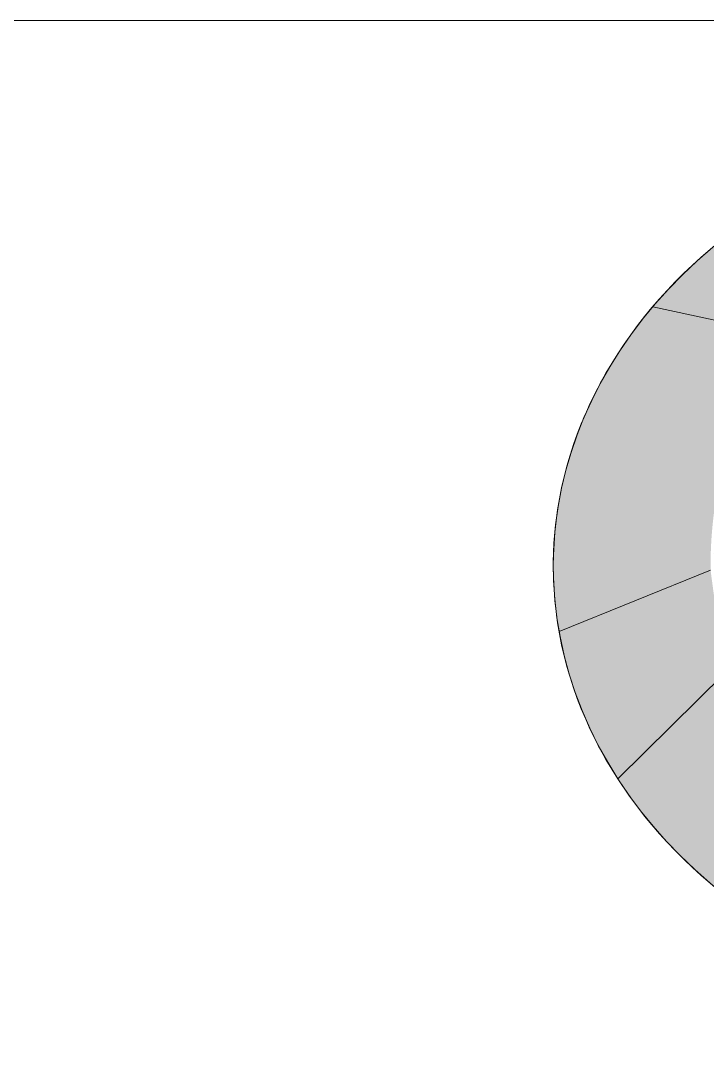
# Model space of a CAD drawing. Extents: x -2876908 to 633791, y -1383861 to 872234.
# Drawn here: x -180753 to -176802, y -207768 to -201866 of the extents above; entities that cross this region are included whole.
import ezdxf
from ezdxf.enums import TextEntityAlignment as Align

# ---------------------------------------------------------------- set-up
doc = ezdxf.new("R2010")
doc.units = 0
doc.header["$LTSCALE"] = 5
doc.header["$MEASUREMENT"] = 0
doc.layers.get('0').update_dxf_attribs({"linetype": 'CONTINUOUS', "lineweight": 25})
doc.layers.add('HFZT', color=5, linetype='CONTINUOUS', lineweight=15)
doc.styles.add('TSSD_NORM', font='tssdeng.shx', dxfattribs={"width": 0.7, "bigfont": 'hztxt.shx'})

# ---------------------------------------------------------------- blocks, each defined once
blk = doc.blocks.new('dfgdfger')
at = {"layer": 'HFZT'}
h = blk.add_hatch(color=5, dxfattribs=at)
edge = h.paths.add_edge_path()
edge.add_ellipse((447317.0949818153, 387546.4789575529), major_axis=(-2135.702406557902, 3.083745e-10), ratio=0.7995231178727922, start_angle=224.7519621973884, end_angle=270.3684322559902)
edge.add_line((447303.3617498089, 389253.9871015997), (447291.7268203543, 389095.0852040663))
edge.add_line((447291.7268203543, 389095.0852040663), (447342.4631431565, 389095.085205439))
edge.add_ellipse((447317.0949818153, 387546.4789575529), major_axis=(1555.6062738055, 1.199718e-09), ratio=0.995632526572881, start_angle=34.5761866349182, end_angle=89.06560353032472, ccw=False)
edge.add_line((448597.9381060309, 388425.432335131), (448597.9381106842, 388425.4323386479))
edge.add_line((448597.9381106842, 388425.4323386479), (448614.4609707486, 388401.0729725615))
edge.add_line((448614.4609707486, 388401.0729725615), (448833.7881044174, 388748.656216296))
edge = h.paths.add_edge_path()
edge.add_ellipse((447317.0949818153, 387546.4789575529), major_axis=(-2135.702406557902, 3.083745e-10), ratio=0.7995231178727922, start_angle=270.3684322559902, end_angle=325.9048970660255)
edge.add_line((445548.502200743, 388503.6735452061), (446019.7289953271, 388401.0729720149))
edge.add_line((446019.7289953271, 388401.0729720149), (446036.251857576, 388425.4323350975))
edge.add_ellipse((447317.0949818153, 387546.4789575529), major_axis=(-1555.606273805532, 1.0981663e-09), ratio=0.995632526572861, start_angle=-89.06560353032762, end_angle=-34.57618663492411, ccw=False)
edge.add_line((447291.7268204549, 389095.085205438), (447303.3617498088, 389253.9871015994))
edge = h.paths.add_edge_path()
edge.add_ellipse((447317.0949818153, 387546.4789575529), major_axis=(-1555.606273805538, 1.05642364e-08), ratio=0.9956325265727753, start_angle=-33.48878922026972, end_angle=-0.5437440238690101, ccw=False)
edge.add_line((446019.7289928739, 388401.0729725489), (445548.502200743, 388503.6735452061))
edge.add_ellipse((447317.0949818153, 387546.4789575529), major_axis=(-2135.702406557902, 3.083745e-10), ratio=0.7995231178727922, start_angle=325.9048970660255, end_angle=368.0953103709313)
edge.add_line((445202.6744501679, 387306.022350312), (445761.5587582996, 387531.7807590646))
edge.add_line((445761.5587582996, 387531.7807590646), (445761.5587583357, 387561.1771560421))
h = blk.add_hatch(color=5, dxfattribs=at)
edge = h.paths.add_edge_path()
edge.add_ellipse((447317.0949818153, 387546.4789575529), major_axis=(-2135.702406557902, 3.083745e-10), ratio=0.7995231178727922, start_angle=368.0953103709335, end_angle=387.3347399502748)
edge.add_line((445419.8672887803, 386762.3950492942), (445812.9053535525, 387151.5698266985))
edge.add_ellipse((447317.0949818153, 387546.4789575529), major_axis=(1555.606273805537, 8.33528e-09), ratio=0.9956325265727946, start_angle=180.5437440239493, end_angle=194.7721320594079, ccw=False)
edge.add_line((445761.5587583348, 387531.7807590788), (445202.6744501677, 387306.022350312))
h = blk.add_hatch(color=5, dxfattribs=at)
edge = h.paths.add_edge_path()
edge.add_ellipse((447317.0949818153, 387546.4789575529), major_axis=(1555.606273805537, 8.33528e-09), ratio=0.9956325265727946, start_angle=194.7721320594112, end_angle=213.4887892203515, ccw=False)
edge.add_line((445812.9053535524, 387151.5698266983), (445419.8672887804, 386762.3950492943))
edge.add_ellipse((447317.0949818153, 387546.4789575529), major_axis=(-2135.702406557902, 3.083745e-10), ratio=0.7995231178727922, start_angle=387.3347399502719, end_angle=405.9323427724319)
edge.add_line((445831.6983414653, 386319.5765174479), (446036.2518528872, 386667.5255764658))
edge.add_line((446036.2518528872, 386667.5255764658), (446019.728992881, 386691.8849425455))
at = {"layer": 'HFZT', "color": 5}
for p, q in [((446019.7289928742, 388401.0729725489), (445548.502200743, 388503.6735452061)), ((445761.5587582996, 387531.7807590646), (445202.6744501679, 387306.022350312)), ((445812.9053535526, 387151.5698266986), (445419.8672887804, 386762.3950492943))]:
    blk.add_line(p, q, dxfattribs=at)
for start_param, end_param in [(3.922661740662257, 9.030891940897648), (3.922661740662257, 9.030891940897648), (3.922661740662257, 9.030891940897648), (3.922661740662257, 9.030891940897648), (3.922661740662257, 9.030891940897648), (3.922661740662257, 9.030891940897648), (3.922661740662257, 9.030891940897648), (3.922661740662257, 9.030891940897648), (3.922661740662257, 9.030891940897648), (3.265864643670943, 9.30050597068862), (3.265864643670943, 9.30050597068862), (3.265864643670943, 9.30050597068862), (3.265864643670943, 9.30050597068862), (3.265864643670943, 9.30050597068862), (3.265864643670943, 9.30050597068862)]:
    blk.add_ellipse((447317.0949818153, 387546.4789575529), major_axis=(-2135.702406557902, 3.083745e-10), ratio=0.7995231178727922, start_param=start_param, end_param=end_param, dxfattribs=at)
blk = doc.blocks.new('施工设计图框')
at = {"layer": 'HFZT'}
blk.add_line((14.49569421634078, 38.50000003585592), (-147.5043059345335, 38.50000003585592), dxfattribs=at)
at = {"layer": 'HFZT', "color": 2, "xscale": 0.003117434214800596, "yscale": 0.003117434214800596, "zscale": 0.003117434214800596}
blk.add_blockref('dfgdfger', (-1505.599803250516, -1175.924037686957), dxfattribs=at)
at = {"layer": 'HFZT', "color": 2, "style": 'TSSD_NORM', "width": 0.7}
for tag, height, p in [('比例尺', 2.5, (7.24784710817039, 17.50000001629815)), ('日期', 2.5, (7.24784710817039, 3.500000003259629)), ('图号', 2.5, (-20.48976953903912, 3.500000003259629)), ('图名', 4, (-76.24192248954205, 0.7500000006984919))]:
    blk.add_attdef(tag, text='', height=height, dxfattribs=at).set_placement(p, align=Align.MIDDLE)

msp = doc.modelspace()

# ---------------------------------------------------------------- block references
at = {"xscale": 500, "yscale": 500, "zscale": 500}
msp.add_blockref('施工设计图框', (-118800.3892948907, -221115.6490962643), dxfattribs=at)

doc.saveas('drawing.dxf')
